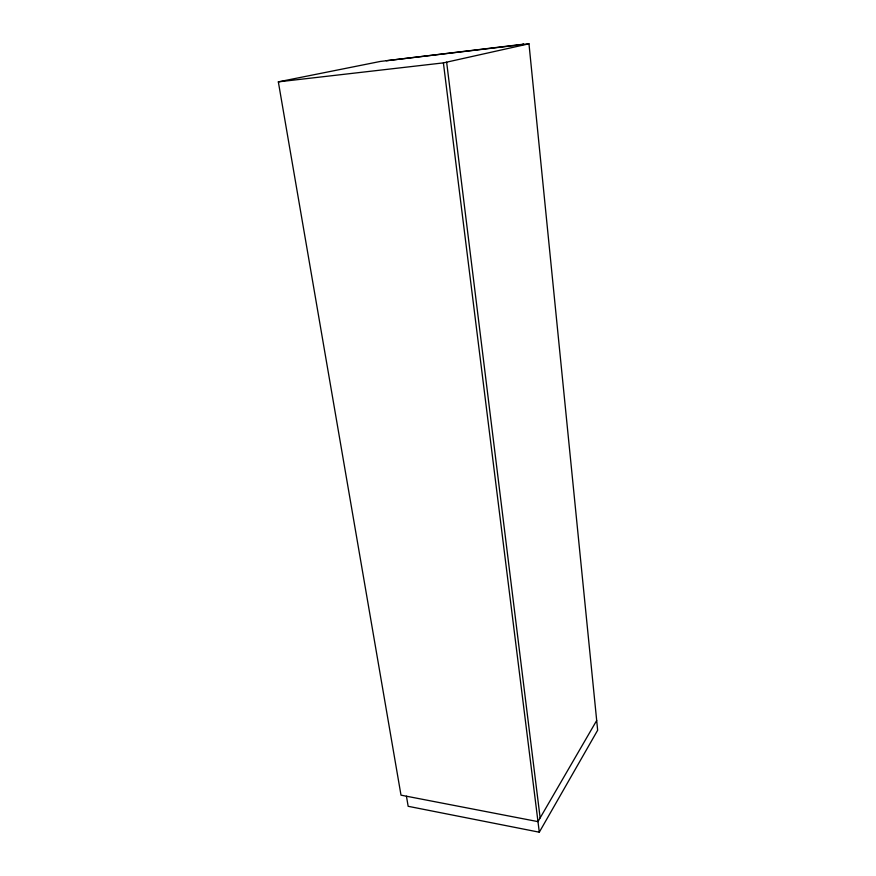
<?xml version="1.0" encoding="UTF-8"?>
<svg xmlns="http://www.w3.org/2000/svg" width="876" height="876" viewBox="0 0 876 876"><rect width="100%" height="100%" fill="white"/><g stroke="black" fill="none" stroke-linecap="round" stroke-linejoin="round"><path stroke-width="1.31" d="M406.442 796.207L408.161 806.303L539.298 832.2L597.662 730.223L528.973 43.8L380.414 61.429L278.338 81.862L401 795.156L537.984 821.633L596.687 720.51M521.384 44.698L523.815 44.161L386.283 60.74M278.338 81.862L443.398 62.886L528.973 43.8M443.398 62.886L539.298 832.2M446.64 62.163L540.142 817.921"/></g></svg>
